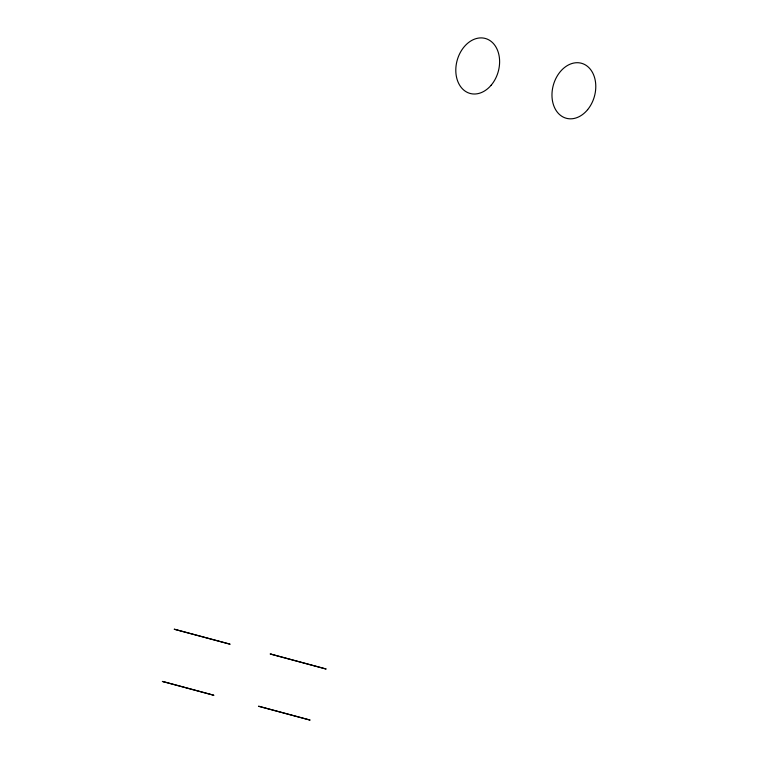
<?xml version="1.0" encoding="UTF-8"?>
<svg xmlns="http://www.w3.org/2000/svg" width="758" height="758" viewBox="0 0 758 758"><rect width="100%" height="100%" fill="white"/><g stroke="black" fill="none" stroke-linecap="round" stroke-linejoin="round"><path stroke-width="1.14" d="M174.321 629.235L229.939 644.158L174.321 629.235M259.568 706.465L258.478 706.248L310.126 720.1L259.568 706.465M271.516 654.268L270.123 653.974L326.167 669.03L271.516 654.268M163.624 681.707L162.335 681.433L213.917 695.285L163.624 681.707M491.099 85.284A28.529 21.3 -74.3 0 0 486.011 38.667A28.529 21.3 -74.3 0 0 455.994 73.914A28.529 21.3 -74.3 0 0 491.099 85.284M587.649 109.645A28.529 21.3 -74.3 0 0 581.737 63.34A28.529 21.3 -74.3 0 0 552.231 99.307A28.529 21.3 -74.3 0 0 587.649 109.645"/></g></svg>
